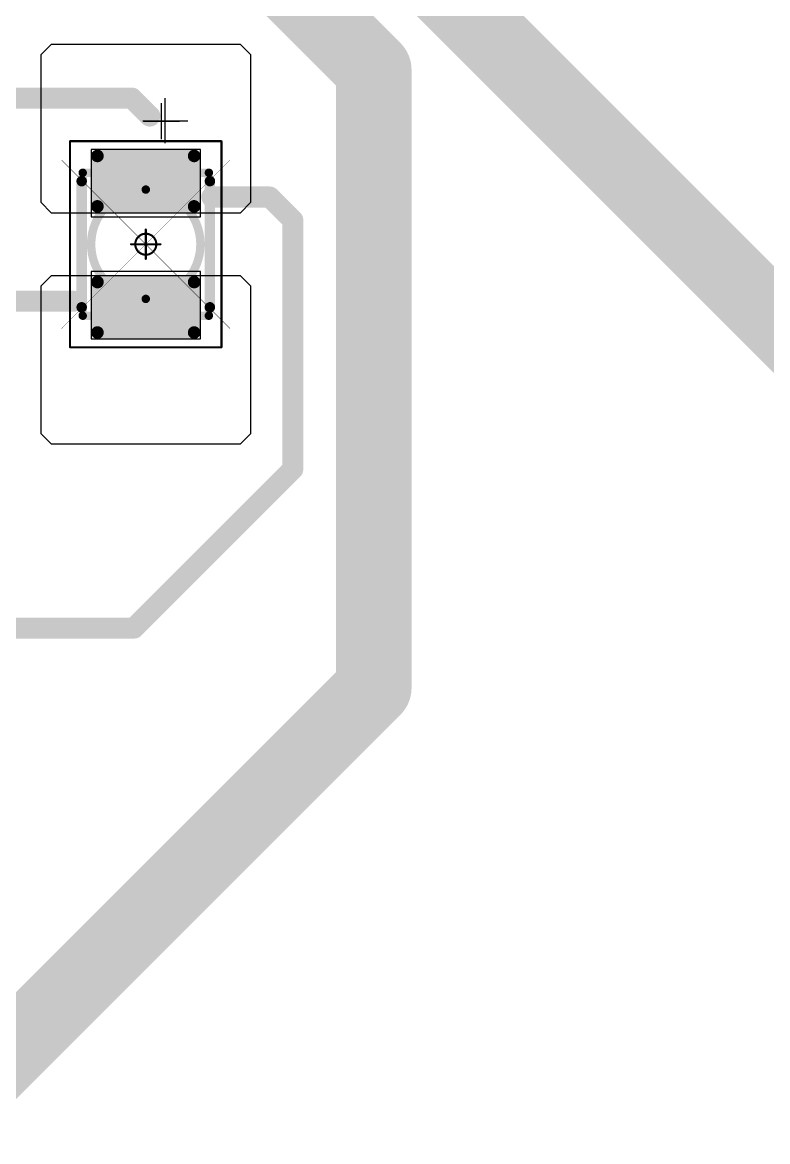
# Model space of a CAD drawing. Header units: millimetres. Extents: x 0 to 395, y 0 to 190.
# Drawn here: x 189.37 to 207.09, y 140.69 to 167.3 of the extents above; entities that cross this region are included whole.
import ezdxf

# ---------------------------------------------------------------- set-up
doc = ezdxf.new("R2010")
doc.units = ezdxf.units.MM
for name, color, linetype in [('Mechanical13', 56, 'Continuous'), ('Mechanical15', 56, 'Continuous'), ('Mechanical5', 56, 'Continuous'), ('TopLayer', 1, 'Continuous'), ('TopOverlay', 2, 'Continuous'), ('TopPaste', 8, 'Continuous'), ('TopSolder', 216, 'Continuous')]:
    doc.layers.add(name, color=color, linetype=linetype)

# ---------------------------------------------------------------- blocks, each defined once
blk = doc.blocks.new('T66G_4_1288')
at = {"layer": 'Mechanical13'}
for p, q in [((2.936, 0.071), (2.936, -1)), ((2.4, -0.464), (3.471, -0.464))]:
    blk.add_line(p, q, dxfattribs=at)
at = {"layer": 'Mechanical13', "const_width": 0.2}
for points in [[(-1.7, 1.5), (1.7, 1.5)], [(-1.7, 1.5), (-1.7, -1.5)], [(1.7, 1.5), (1.7, -1.5)], [(-1.7, -1.5), (1.7, -1.5)]]:
    blk.add_lwpolyline(points, dxfattribs=at)
at = {"layer": 'Mechanical13'}
for points, const_width in [([(-1.75, 1.5, 1), (-1.65, 1.5, 1)], 0.1), ([(-1.75, 1.5, 1), (-1.65, 1.5, 1)], 0.1), ([(1.65, 1.5, 1), (1.75, 1.5, 1)], 0.1), ([(1.65, 1.5, 1), (1.75, 1.5, 1)], 0.1), ([(1.3, 0, 1), (-1.3, 0, 1)], 0.2), ([(-1.35, 0, 1), (-1.25, 0, 1)], 0.1), ([(1.25, 0, 1), (1.35, 0, 1)], 0.1), ([(-1.75, -1.5, 1), (-1.65, -1.5, 1)], 0.1), ([(-1.75, -1.5, 1), (-1.65, -1.5, 1)], 0.1), ([(1.65, -1.5, 1), (1.75, -1.5, 1)], 0.1), ([(1.65, -1.5, 1), (1.75, -1.5, 1)], 0.1)]:
    blk.add_lwpolyline(points, format="xyb", close=True, dxfattribs=dict(at, const_width=const_width))
at = {"layer": 'Mechanical15', "const_width": 0.05}
for points in [[(-2.45, 1.8), (-2.45, -1.8)], [(-2.45, 1.8), (2.45, 1.8)], [(2.45, 1.8), (2.45, -1.8)], [(0, 0.35), (0, -0.35)], [(-0.35, 0), (0.35, 0)], [(-2.45, -1.8), (2.45, -1.8)]]:
    blk.add_lwpolyline(points, dxfattribs=at)
at = {"layer": 'Mechanical15'}
for points, const_width in [([(-2.462, 1.8, 1), (-2.438, 1.8, 1)], 0.025), ([(-2.462, 1.8, 1), (-2.438, 1.8, 1)], 0.025), ([(2.438, 1.8, 1), (2.462, 1.8, 1)], 0.025), ([(2.438, 1.8, 1), (2.462, 1.8, 1)], 0.025), ([(0.25, 0, 1), (-0.25, 0, 1)], 0.05), ([(-0.012, 0.35, 1), (0.012, 0.35, 1)], 0.025), ([(-0.362, 0, 1), (-0.337, 0, 1)], 0.025), ([(-0.262, 0, 1), (-0.238, 0, 1)], 0.025), ([(0.238, 0, 1), (0.262, 0, 1)], 0.025), ([(0.337, 0, 1), (0.362, 0, 1)], 0.025), ([(-0.012, -0.35, 1), (0.012, -0.35, 1)], 0.025), ([(-2.462, -1.8, 1), (-2.438, -1.8, 1)], 0.025), ([(-2.462, -1.8, 1), (-2.438, -1.8, 1)], 0.025), ([(2.438, -1.8, 1), (2.462, -1.8, 1)], 0.025), ([(2.438, -1.8, 1), (2.462, -1.8, 1)], 0.025)]:
    blk.add_lwpolyline(points, format="xyb", close=True, dxfattribs=dict(at, const_width=const_width))
at = {"layer": 'TopLayer'}
for p, q in [((-4.5, 2.5), (-4.75, 2.25)), ((-1, 2.5), (-4.5, 2.5)), ((-0.75, 2.25), (-1, 2.5)), ((1, 2.5), (0.75, 2.25)), ((4.5, 2.5), (1, 2.5)), ((4.75, 2.25), (4.5, 2.5)), ((-4.75, 2.25), (-4.75, -2.25)), ((-0.75, -2.25), (-0.75, 2.25)), ((0.75, 2.25), (0.75, -2.25)), ((4.75, -2.25), (4.75, 2.25)), ((-4.75, -2.25), (-4.5, -2.5)), ((-1, -2.5), (-0.75, -2.25)), ((0.75, -2.25), (1, -2.5)), ((4.5, -2.5), (4.75, -2.25)), ((-4.5, -2.5), (-1, -2.5)), ((1, -2.5), (4.5, -2.5))]:
    blk.add_line(p, q, dxfattribs=at)
at = {"layer": 'TopLayer', "const_width": 0.15}
for points in [[(-2.175, 1.15, 1), (-2.025, 1.15, 1)], [(-0.975, 1.15, 1), (-0.825, 1.15, 1)], [(0.825, 1.15, 1), (0.975, 1.15, 1)], [(2.025, 1.15, 1), (2.175, 1.15, 1)], [(-2.175, -1.15, 1), (-2.025, -1.15, 1)], [(-0.975, -1.15, 1), (-0.825, -1.15, 1)], [(0.825, -1.15, 1), (0.975, -1.15, 1)], [(2.025, -1.15, 1), (2.175, -1.15, 1)]]:
    blk.add_lwpolyline(points, format="xyb", close=True, dxfattribs=at)
at = {"layer": 'TopLayer'}
for points in [[(-0.75, 1.15), (-2.25, 1.15), (-0.75, -1.15), (-2.25, -1.15)], [(-0.9, 1.3), (-2.1, 1.3), (-0.9, -1.3), (-2.1, -1.3)], [(2.25, 1.15), (0.75, 1.15), (2.25, -1.15), (0.75, -1.15)], [(2.1, 1.3), (0.9, 1.3), (2.1, -1.3), (0.9, -1.3)]]:
    blk.add_solid(points, dxfattribs=at)
at = {"layer": 'TopOverlay'}
for p, q in [((2.928, 0.057), (2.928, -0.8)), ((2.5, -0.372), (3.357, -0.372))]:
    blk.add_line(p, q, dxfattribs=at)
at = {"layer": 'TopOverlay', "const_width": 0.25}
for points in [[(-1.5, 1.525), (1.5, 1.525)], [(-1.5, -1.525), (1.5, -1.525)]]:
    blk.add_lwpolyline(points, dxfattribs=at)
at = {"layer": 'TopOverlay', "const_width": 0.125}
for points in [[(-1.562, 1.525, 1), (-1.438, 1.525, 1)], [(1.438, 1.525, 1), (1.562, 1.525, 1)], [(-1.562, -1.525, 1), (-1.438, -1.525, 1)], [(1.438, -1.525, 1), (1.562, -1.525, 1)]]:
    blk.add_lwpolyline(points, format="xyb", close=True, dxfattribs=at)
at = {"layer": 'TopPaste', "const_width": 0.125}
for points in [[(-2.162, 1.15, 1), (-2.037, 1.15, 1)], [(-0.962, 1.15, 1), (-0.838, 1.15, 1)], [(0.838, 1.15, 1), (0.962, 1.15, 1)], [(2.037, 1.15, 1), (2.162, 1.15, 1)], [(-2.162, -1.15, 1), (-2.037, -1.15, 1)], [(-0.962, -1.15, 1), (-0.838, -1.15, 1)], [(0.838, -1.15, 1), (0.962, -1.15, 1)], [(2.037, -1.15, 1), (2.162, -1.15, 1)]]:
    blk.add_lwpolyline(points, format="xyb", close=True, dxfattribs=at)
at = {"layer": 'TopPaste'}
for points in [[(-0.775, 1.15), (-2.225, 1.15), (-0.775, -1.15), (-2.225, -1.15)], [(-0.9, 1.275), (-2.1, 1.275), (-0.9, -1.275), (-2.1, -1.275)], [(2.225, 1.15), (0.775, 1.15), (2.225, -1.15), (0.775, -1.15)], [(2.1, 1.275), (0.9, 1.275), (2.1, -1.275), (0.9, -1.275)]]:
    blk.add_solid(points, dxfattribs=at)
at = {"layer": 'TopSolder'}
for p, q in [((-2.25, 1.3), (-2.25, -1.3)), ((-0.65, 1.3), (-2.25, 1.3)), ((-0.65, -1.3), (-0.65, 1.3)), ((0.65, 1.3), (0.65, -1.3)), ((2.25, 1.3), (0.65, 1.3)), ((2.25, -1.3), (2.25, 1.3)), ((-2.25, -1.3), (-0.65, -1.3)), ((0.65, -1.3), (2.25, -1.3))]:
    blk.add_line(p, q, dxfattribs=at)

msp = doc.modelspace()

# ---------------------------------------------------------------- linework, layer by layer
at = {"layer": 'Mechanical5'}
for points, const_width in [([(190.304, 160.027), (194.304, 164.027)], 0.01), ([(190.304, 164.027), (194.304, 160.027)], 0.01), ([(190.304, 164.027), (194.304, 164.027)], 0.001), ([(190.304, 160.027), (190.304, 164.027)], 0.001), ([(194.304, 160.027), (194.304, 164.027)], 0.001), ([(190.304, 160.027), (194.304, 160.027)], 0.001)]:
    msp.add_lwpolyline(points, dxfattribs=dict(at, const_width=const_width))
for points, const_width in [([(190.302, 164.027, 1), (190.307, 164.027, 1)], 0.005), ([(190.304, 164.027, 1), (190.305, 164.027, 1)], 0.0005), ([(190.304, 164.027, 1), (190.305, 164.027, 1)], 0.0005), ([(194.302, 164.027, 1), (194.307, 164.027, 1)], 0.005), ([(194.304, 164.027, 1), (194.305, 164.027, 1)], 0.0005), ([(194.304, 164.027, 1), (194.305, 164.027, 1)], 0.0005), ([(190.302, 160.027, 1), (190.307, 160.027, 1)], 0.005), ([(190.304, 160.027, 1), (190.305, 160.027, 1)], 0.0005), ([(190.304, 160.027, 1), (190.305, 160.027, 1)], 0.0005), ([(194.302, 160.027, 1), (194.307, 160.027, 1)], 0.005), ([(194.304, 160.027, 1), (194.305, 160.027, 1)], 0.0005), ([(194.304, 160.027, 1), (194.305, 160.027, 1)], 0.0005)]:
    msp.add_lwpolyline(points, format="xyb", close=True, dxfattribs=dict(at, const_width=const_width))
at = {"layer": 'TopLayer'}
for points, const_width in [([(195.25, 172.225), (211.738, 155.738)], 1.8), ([(194.15, 169.75), (197.725, 166.175)], 1.8), ([(197.725, 151.475), (197.725, 166.175)], 1.8), ([(185.58, 165.502), (191.973, 165.502)], 0.5), ([(191.973, 165.502), (192.4, 165.075)], 0.5), ([(193.875, 163.15), (195.25, 163.15)], 0.5), ([(195.25, 163.15), (195.8, 162.6)], 0.5), ([(195.8, 156.675), (195.8, 162.6)], 0.5), ([(186.529, 160.671), (190.579, 160.671)], 0.5), ([(192.025, 152.9), (195.8, 156.675)], 0.5), ([(187.575, 152.9), (192.025, 152.9)], 0.5), ([(187.838, 141.587), (197.725, 151.475)], 1.8)]:
    msp.add_lwpolyline(points, dxfattribs=dict(at, const_width=const_width))
for points, const_width in [([(197.275, 166.175, 1), (198.175, 166.175, 1)], 0.9), ([(197.275, 166.175, 1), (198.175, 166.175, 1)], 0.9), ([(191.848, 165.502, 1), (192.098, 165.502, 1)], 0.25), ([(191.848, 165.502, 1), (192.098, 165.502, 1)], 0.25), ([(192.275, 165.075, 1), (192.525, 165.075, 1)], 0.25), ([(193.75, 163.15, 1), (194, 163.15, 1)], 0.25), ([(195.125, 163.15, 1), (195.375, 163.15, 1)], 0.25), ([(195.125, 163.15, 1), (195.375, 163.15, 1)], 0.25), ([(195.675, 162.6, 1), (195.925, 162.6, 1)], 0.25), ([(195.675, 162.6, 1), (195.925, 162.6, 1)], 0.25), ([(190.454, 160.671, 1), (190.704, 160.671, 1)], 0.25), ([(195.675, 156.675, 1), (195.925, 156.675, 1)], 0.25), ([(195.675, 156.675, 1), (195.925, 156.675, 1)], 0.25), ([(191.9, 152.9, 1), (192.15, 152.9, 1)], 0.25), ([(191.9, 152.9, 1), (192.15, 152.9, 1)], 0.25), ([(197.275, 151.475, 1), (198.175, 151.475, 1)], 0.9), ([(197.275, 151.475, 1), (198.175, 151.475, 1)], 0.9)]:
    msp.add_lwpolyline(points, format="xyb", close=True, dxfattribs=dict(at, const_width=const_width))

# ---------------------------------------------------------------- block references
at = {"rotation": 90}
msp.add_blockref('T66G_4_1288', (192.304, 162.027), dxfattribs=at)

doc.saveas('drawing.dxf')
